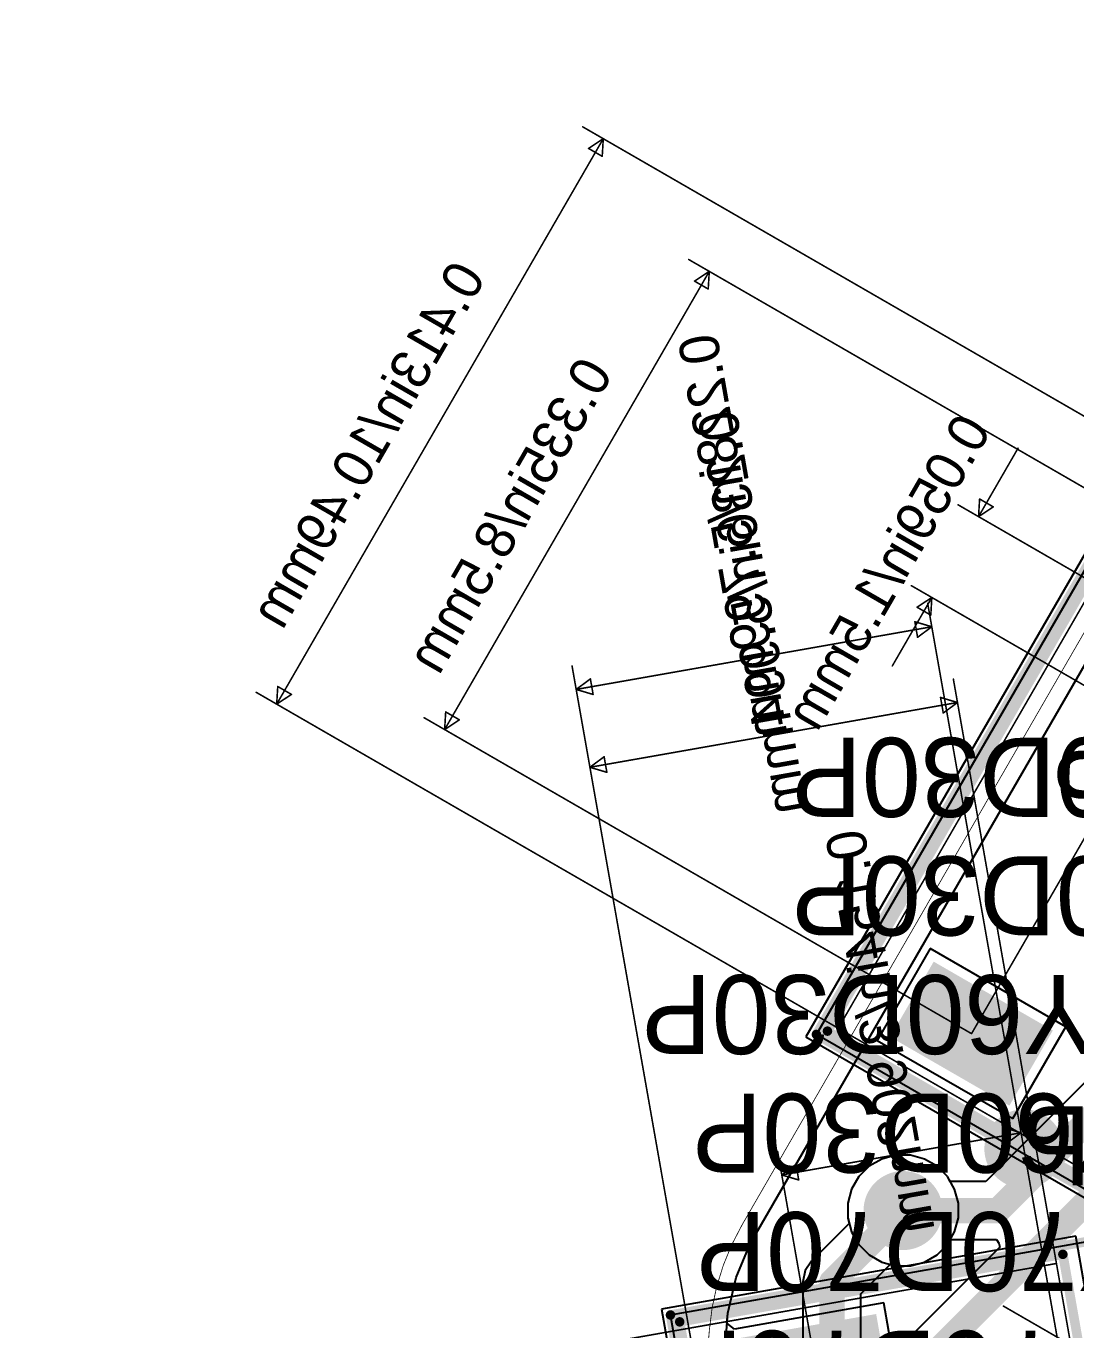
# Model space of a CAD drawing. Header units: millimetres. Extents: x 44.3 to 117.6, y 98.8 to 161.5.
# Drawn here: x 47.77 to 64.62, y 126.73 to 147.68 of the extents above; entities that cross this region are included whole.
import ezdxf

# ---------------------------------------------------------------- set-up
doc = ezdxf.new("R2010")
doc.units = ezdxf.units.MM
for name, color, linetype in [('BottomLayer', 5, 'Continuous'), ('BottomOverlay', 54, 'Continuous'), ('BottomPaste', 16, 'Continuous'), ('BottomSolder', 6, 'Continuous'), ('KeepOutLayer', 6, 'Continuous'), ('Mechanical13', 56, 'Continuous'), ('Mechanical15', 56, 'Continuous'), ('Mechanical5', 56, 'Continuous'), ('Mechanical7', 56, 'Continuous'), ('TopLayer', 1, 'Continuous'), ('TopOverlay', 2, 'Continuous'), ('ViaHoleLayer', 16, 'Continuous')]:
    doc.layers.add(name, color=color, linetype=linetype)

# ---------------------------------------------------------------- blocks, each defined once
blk = doc.blocks.new('CONN_S5B_ZR_SM4A_TF_JST_B_5')
at = {"layer": 'Mechanical7', "text_generation_flag": 2}
for s, p in [('Right Mtg Padstyle: EX60Y60D30P', (-6.843, 15.088)), ('2nd Mtg Padstyle: EX70Y70D70P', (-6.208, 9.373))]:
    blk.add_text(s, height=1.27, rotation=180, dxfattribs=at).set_placement(p)
blk = doc.blocks.new('CONN_S5B_ZR_SM4A_TF_JST_B_9')
at = {"layer": 'BottomLayer'}
blk.add_hatch(color=5, dxfattribs=at).paths.add_polyline_path([(-0.653, -2.899), (-0.653, -4.905), (-1.847, -4.905), (-1.847, -2.899)])
at = {"layer": 'BottomPaste'}
blk.add_hatch(color=16, dxfattribs=at).paths.add_polyline_path([(-0.653, -2.899), (-0.653, -4.905), (-1.847, -4.905), (-1.847, -2.899)])
at = {"layer": 'BottomSolder'}
blk.add_hatch(color=6, dxfattribs=at).paths.add_polyline_path([(-0.551, -2.797), (-0.551, -5.007), (-1.948, -5.007), (-1.948, -2.797)])
at = {"layer": 'BottomOverlay'}
for points, const_width in [([(-3.769, 0, 1), (-4.531, 0, 1)], 0.508), ([(-4.658, 0, 1), (-4.404, 0, 1)], 0.254), ([(-3.896, 0, 1), (-3.642, 0, 1)], 0.254), ([(-2.41, 0.322, 1), (-2.334, 0.322, 1)], 0.0762), ([(-2.41, 0.322, 1), (-2.334, 0.322, 1)], 0.0762), ([(-2.41, -5.926, 1), (-2.334, -5.926, 1)], 0.0762), ([(-2.41, -5.926, 1), (-2.334, -5.926, 1)], 0.0762)]:
    blk.add_lwpolyline(points, format="xyb", close=True, dxfattribs=dict(at, const_width=const_width))
at = {"layer": 'BottomOverlay', "const_width": 0.152}
for points in [[(-2.372, 0.322), (-0.688, 0.322)], [(-2.372, -5.926), (-2.372, 0.322)], [(-2.372, -5.926), (8.372, -5.926)]]:
    blk.add_lwpolyline(points, dxfattribs=at)
at = {"layer": 'Mechanical13', "const_width": 0.0254}
for points in [[(-2.245, 0.195), (8.245, 0.195)], [(-2.245, -5.799), (-2.245, 0.195)], [(-2.245, -5.799), (8.245, -5.799)]]:
    blk.add_lwpolyline(points, dxfattribs=at)
at = {"layer": 'Mechanical13', "const_width": 0.0127}
for points in [[(-2.251, 0.195, 1), (-2.239, 0.195, 1)], [(-2.251, 0.195, 1), (-2.239, 0.195, 1)], [(-2.251, -5.799, 1), (-2.239, -5.799, 1)], [(-2.251, -5.799, 1), (-2.239, -5.799, 1)]]:
    blk.add_lwpolyline(points, format="xyb", close=True, dxfattribs=at)
at = {"layer": 'Mechanical15'}
for p, q in [((-2.507, -6.053), (-2.507, 1.753)), ((8.507, -6.053), (-2.507, -6.053))]:
    blk.add_line(p, q, dxfattribs=at)
at = {"layer": 'Mechanical15', "const_width": 0.152}
for points in [[(-2.507, -6.053), (-2.507, 1.753)], [(-2.507, -6.053), (8.507, -6.053)]]:
    blk.add_lwpolyline(points, dxfattribs=at)
at = {"layer": 'Mechanical15', "const_width": 0.0762}
blk.add_lwpolyline([(-2.545, -6.053, 1), (-2.469, -6.053, 1)], format="xyb", close=True, dxfattribs=at)
blk.add_lwpolyline([(-2.545, -6.053, 1), (-2.469, -6.053, 1)], format="xyb", close=True, dxfattribs=at)
at = {"layer": 'Mechanical5'}
for p, q in [((-2.626, 0.576), (-2.626, -6.18)), ((8.626, 0.576), (-2.626, 0.576)), ((-2.626, -6.18), (8.626, -6.18))]:
    blk.add_line(p, q, dxfattribs=at)
at = {"layer": 'Mechanical7', "const_width": 0.0254}
for points in [[(-13.048, 0), (3, 0)], [(-12.794, -0.254), (-12.667, 0)], [(-12.667, -5.799), (-12.667, 0)], [(-12.54, -0.254), (-12.667, 0)], [(-11.778, 0.195), (-2.245, 0.195)], [(-11.524, -0.059), (-11.397, 0.195)], [(-11.397, -5.799), (-11.397, 0.195)], [(-11.27, -0.059), (-11.397, 0.195)], [(-4.793, 0), (3, 0)], [(-4.539, -0.254), (-4.412, 0)], [(-4.412, -3.902), (-4.412, 0)], [(-4.285, -0.254), (-4.412, 0)], [(-11.524, -0.059), (-11.27, -0.059)], [(-12.794, -0.254), (-12.54, -0.254)], [(-4.539, -0.254), (-4.285, -0.254)], [(-4.412, -3.902), (-4.539, -3.648)], [(-4.539, -3.648), (-4.285, -3.648)], [(-4.412, -3.902), (-4.285, -3.648)], [(-4.793, -3.902), (7.25, -3.902)], [(-12.667, -5.799), (-12.794, -5.545)], [(-12.794, -5.545), (-12.54, -5.545)], [(-12.667, -5.799), (-12.54, -5.545)], [(-11.397, -5.799), (-11.524, -5.545)], [(-11.524, -5.545), (-11.27, -5.545)], [(-11.397, -5.799), (-11.27, -5.545)], [(-13.048, -5.799), (-2.245, -5.799)], [(-11.778, -5.799), (-2.245, -5.799)], [(-2.245, -16.594), (-2.245, -5.799)]]:
    blk.add_lwpolyline(points, dxfattribs=at)
at = {"layer": 'Mechanical7', "const_width": 0.0127}
for points in [[(-13.055, 0, 1), (-13.042, 0, 1)], [(-12.674, 0, 1), (-12.661, 0, 1)], [(-12.674, 0, 1), (-12.661, 0, 1)], [(-12.674, 0, 1), (-12.661, 0, 1)], [(-11.785, 0.195, 1), (-11.772, 0.195, 1)], [(-11.404, 0.195, 1), (-11.391, 0.195, 1)], [(-11.404, 0.195, 1), (-11.391, 0.195, 1)], [(-11.404, 0.195, 1), (-11.391, 0.195, 1)], [(-4.8, 0, 1), (-4.787, 0, 1)], [(-4.419, 0, 1), (-4.406, 0, 1)], [(-4.419, 0, 1), (-4.406, 0, 1)], [(-4.419, 0, 1), (-4.406, 0, 1)], [(-2.251, 0.195, 1), (-2.239, 0.195, 1)], [(-11.531, -0.059, 1), (-11.518, -0.059, 1)], [(-11.531, -0.059, 1), (-11.518, -0.059, 1)], [(-11.277, -0.059, 1), (-11.264, -0.059, 1)], [(-11.277, -0.059, 1), (-11.264, -0.059, 1)], [(-12.801, -0.254, 1), (-12.788, -0.254, 1)], [(-12.801, -0.254, 1), (-12.788, -0.254, 1)], [(-12.547, -0.254, 1), (-12.534, -0.254, 1)], [(-12.547, -0.254, 1), (-12.534, -0.254, 1)], [(-4.546, -0.254, 1), (-4.533, -0.254, 1)], [(-4.546, -0.254, 1), (-4.533, -0.254, 1)], [(-4.292, -0.254, 1), (-4.279, -0.254, 1)], [(-4.292, -0.254, 1), (-4.279, -0.254, 1)], [(-4.546, -3.648, 1), (-4.533, -3.648, 1)], [(-4.546, -3.648, 1), (-4.533, -3.648, 1)], [(-4.292, -3.648, 1), (-4.279, -3.648, 1)], [(-4.292, -3.648, 1), (-4.279, -3.648, 1)], [(-4.8, -3.902, 1), (-4.787, -3.902, 1)], [(-4.419, -3.902, 1), (-4.406, -3.902, 1)], [(-4.419, -3.902, 1), (-4.406, -3.902, 1)], [(-4.419, -3.902, 1), (-4.406, -3.902, 1)], [(-12.801, -5.545, 1), (-12.788, -5.545, 1)], [(-12.801, -5.545, 1), (-12.788, -5.545, 1)], [(-12.547, -5.545, 1), (-12.534, -5.545, 1)], [(-12.547, -5.545, 1), (-12.534, -5.545, 1)], [(-11.531, -5.545, 1), (-11.518, -5.545, 1)], [(-11.531, -5.545, 1), (-11.518, -5.545, 1)], [(-11.277, -5.545, 1), (-11.264, -5.545, 1)], [(-11.277, -5.545, 1), (-11.264, -5.545, 1)], [(-13.055, -5.799, 1), (-13.042, -5.799, 1)], [(-12.674, -5.799, 1), (-12.661, -5.799, 1)], [(-12.674, -5.799, 1), (-12.661, -5.799, 1)], [(-12.674, -5.799, 1), (-12.661, -5.799, 1)], [(-11.785, -5.799, 1), (-11.772, -5.799, 1)], [(-11.404, -5.799, 1), (-11.391, -5.799, 1)], [(-11.404, -5.799, 1), (-11.391, -5.799, 1)], [(-11.404, -5.799, 1), (-11.391, -5.799, 1)], [(-2.251, -5.799, 1), (-2.239, -5.799, 1)], [(-2.251, -5.799, 1), (-2.239, -5.799, 1)], [(-2.251, -5.799, 1), (-2.239, -5.799, 1)]]:
    blk.add_lwpolyline(points, format="xyb", close=True, dxfattribs=at)
at = {"layer": 'TopOverlay'}
for points, const_width in [([(-3.769, 0, 1), (-4.531, 0, 1)], 0.508), ([(-4.658, 0, 1), (-4.404, 0, 1)], 0.254), ([(-3.896, 0, 1), (-3.642, 0, 1)], 0.254)]:
    blk.add_lwpolyline(points, format="xyb", close=True, dxfattribs=dict(at, const_width=const_width))
at = {"layer": 'Mechanical7', "text_generation_flag": 2}
for s, p in [('0.154in/3.902mm', (-9.683, -1.634)), ('0.236in/5.994mm', (-16.668, -2.484)), ('0.228in/5.799mm', (-17.938, -2.582))]:
    blk.add_text(s, height=0.635, rotation=-180, dxfattribs=at).set_placement(p)
blk = doc.blocks.new('CONN_S5B_ZR_SM4A_TF_JST_B_11')
at = {"layer": 'BottomLayer'}
blk.add_hatch(color=5, dxfattribs=at).paths.add_polyline_path([(7.847, -2.899), (7.847, -4.905), (6.653, -4.905), (6.653, -2.899)])
at = {"layer": 'BottomPaste'}
blk.add_hatch(color=16, dxfattribs=at).paths.add_polyline_path([(7.847, -2.899), (7.847, -4.905), (6.653, -4.905), (6.653, -2.899)])
at = {"layer": 'BottomSolder'}
blk.add_hatch(color=6, dxfattribs=at).paths.add_polyline_path([(7.949, -2.797), (7.949, -5.007), (6.552, -5.007), (6.552, -2.797)])
at = {"layer": 'BottomOverlay', "const_width": 0.152}
for points in [[(8.372, -5.926), (8.372, 0.322)], [(8.372, -5.926), (-2.372, -5.926)]]:
    blk.add_lwpolyline(points, dxfattribs=at)
at = {"layer": 'BottomOverlay', "const_width": 0.0762}
blk.add_lwpolyline([(8.334, -5.926, 1), (8.41, -5.926, 1)], format="xyb", close=True, dxfattribs=at)
blk.add_lwpolyline([(8.334, -5.926, 1), (8.41, -5.926, 1)], format="xyb", close=True, dxfattribs=at)
at = {"layer": 'Mechanical13', "const_width": 0.0254}
for points in [[(8.245, -5.799), (8.245, 0.195)], [(8.245, -5.799), (-2.245, -5.799)]]:
    blk.add_lwpolyline(points, dxfattribs=at)
at = {"layer": 'Mechanical13', "const_width": 0.0127}
blk.add_lwpolyline([(8.239, -5.799, 1), (8.251, -5.799, 1)], format="xyb", close=True, dxfattribs=at)
blk.add_lwpolyline([(8.239, -5.799, 1), (8.251, -5.799, 1)], format="xyb", close=True, dxfattribs=at)
at = {"layer": 'Mechanical15'}
for p, q in [((8.507, 1.753), (8.507, -6.053)), ((8.507, -6.053), (-2.507, -6.053))]:
    blk.add_line(p, q, dxfattribs=at)
at = {"layer": 'Mechanical15', "const_width": 0.152}
for points in [[(8.507, -6.053), (8.507, 1.753)], [(8.507, -6.053), (-2.507, -6.053)]]:
    blk.add_lwpolyline(points, dxfattribs=at)
at = {"layer": 'Mechanical15', "const_width": 0.0762}
blk.add_lwpolyline([(8.469, -6.053, 1), (8.545, -6.053, 1)], format="xyb", close=True, dxfattribs=at)
blk.add_lwpolyline([(8.469, -6.053, 1), (8.545, -6.053, 1)], format="xyb", close=True, dxfattribs=at)
at = {"layer": 'Mechanical5'}
for p, q in [((8.626, -6.18), (8.626, 0.576)), ((-2.626, -6.18), (8.626, -6.18))]:
    blk.add_line(p, q, dxfattribs=at)
at = {"layer": 'Mechanical7', "const_width": 0.0254}
for points in [[(0, -8.339), (0, 0)], [(1.5, -8.339), (1.5, 0)], [(10.785, -1.27), (10.785, 0)], [(7.25, -3.902), (-4.793, -3.902)], [(-1.25, -14.054), (-1.25, -3.902)], [(7.25, -14.054), (7.25, -3.902)], [(-2.245, -16.594), (-2.245, -5.799)], [(8.245, -16.594), (8.245, -5.799)], [(0, -7.958), (-1.27, -7.958)], [(0, -7.958), (-0.254, -7.831)], [(-0.254, -8.085), (-0.254, -7.831)], [(0, -7.958), (-0.254, -8.085)], [(1.754, -7.831), (1.5, -7.958)], [(2.77, -7.958), (1.5, -7.958)], [(1.754, -8.085), (1.5, -7.958)], [(1.754, -8.085), (1.754, -7.831)], [(-0.996, -13.546), (-1.25, -13.673)], [(-0.996, -13.8), (-0.996, -13.546)], [(7.25, -13.673), (6.996, -13.546)], [(6.996, -13.8), (6.996, -13.546)], [(7.25, -13.673), (-1.25, -13.673)], [(-0.996, -13.8), (-1.25, -13.673)], [(7.25, -13.673), (6.996, -13.8)], [(-1.991, -16.086), (-2.245, -16.213)], [(-1.991, -16.34), (-1.991, -16.086)], [(8.245, -16.213), (7.991, -16.086)], [(7.991, -16.34), (7.991, -16.086)], [(8.245, -16.213), (-2.245, -16.213)], [(-1.991, -16.34), (-2.245, -16.213)], [(8.245, -16.213), (7.991, -16.34)]]:
    blk.add_lwpolyline(points, dxfattribs=at)
at = {"layer": 'Mechanical7', "const_width": 0.0127}
for points in [[(10.779, -1.27, 1), (10.791, -1.27, 1)], [(7.244, -3.902, 1), (7.256, -3.902, 1)], [(7.244, -3.902, 1), (7.256, -3.902, 1)], [(8.239, -5.799, 1), (8.251, -5.799, 1)], [(-1.276, -7.958, 1), (-1.264, -7.958, 1)], [(-0.26, -7.831, 1), (-0.248, -7.831, 1)], [(-0.26, -7.831, 1), (-0.248, -7.831, 1)], [(-0.006, -7.958, 1), (0.006, -7.958, 1)], [(-0.006, -7.958, 1), (0.006, -7.958, 1)], [(-0.006, -7.958, 1), (0.006, -7.958, 1)], [(1.494, -7.958, 1), (1.506, -7.958, 1)], [(1.494, -7.958, 1), (1.506, -7.958, 1)], [(1.494, -7.958, 1), (1.506, -7.958, 1)], [(1.748, -7.831, 1), (1.76, -7.831, 1)], [(1.748, -7.831, 1), (1.76, -7.831, 1)], [(2.764, -7.958, 1), (2.776, -7.958, 1)], [(-0.26, -8.085, 1), (-0.248, -8.085, 1)], [(-0.26, -8.085, 1), (-0.248, -8.085, 1)], [(1.748, -8.085, 1), (1.76, -8.085, 1)], [(1.748, -8.085, 1), (1.76, -8.085, 1)], [(-0.006, -8.339, 1), (0.006, -8.339, 1)], [(1.494, -8.339, 1), (1.506, -8.339, 1)], [(-1.002, -13.546, 1), (-0.99, -13.546, 1)], [(-1.002, -13.546, 1), (-0.99, -13.546, 1)], [(6.99, -13.546, 1), (7.002, -13.546, 1)], [(6.99, -13.546, 1), (7.002, -13.546, 1)], [(-1.256, -13.673, 1), (-1.244, -13.673, 1)], [(-1.256, -13.673, 1), (-1.244, -13.673, 1)], [(-1.256, -13.673, 1), (-1.244, -13.673, 1)], [(-1.002, -13.8, 1), (-0.99, -13.8, 1)], [(-1.002, -13.8, 1), (-0.99, -13.8, 1)], [(6.99, -13.8, 1), (7.002, -13.8, 1)], [(6.99, -13.8, 1), (7.002, -13.8, 1)], [(7.244, -13.673, 1), (7.256, -13.673, 1)], [(7.244, -13.673, 1), (7.256, -13.673, 1)], [(7.244, -13.673, 1), (7.256, -13.673, 1)], [(-1.256, -14.054, 1), (-1.244, -14.054, 1)], [(7.244, -14.054, 1), (7.256, -14.054, 1)], [(-1.997, -16.086, 1), (-1.985, -16.086, 1)], [(-1.997, -16.086, 1), (-1.985, -16.086, 1)], [(7.985, -16.086, 1), (7.997, -16.086, 1)], [(7.985, -16.086, 1), (7.997, -16.086, 1)], [(-2.251, -16.213, 1), (-2.239, -16.213, 1)], [(-2.251, -16.213, 1), (-2.239, -16.213, 1)], [(-2.251, -16.213, 1), (-2.239, -16.213, 1)], [(-1.997, -16.34, 1), (-1.985, -16.34, 1)], [(-1.997, -16.34, 1), (-1.985, -16.34, 1)], [(7.985, -16.34, 1), (7.997, -16.34, 1)], [(7.985, -16.34, 1), (7.997, -16.34, 1)], [(8.239, -16.213, 1), (8.251, -16.213, 1)], [(8.239, -16.213, 1), (8.251, -16.213, 1)], [(8.239, -16.213, 1), (8.251, -16.213, 1)], [(-2.251, -16.594, 1), (-2.239, -16.594, 1)], [(8.239, -16.594, 1), (8.251, -16.594, 1)]]:
    blk.add_lwpolyline(points, format="xyb", close=True, dxfattribs=at)
at = {"layer": 'Mechanical7', "text_generation_flag": 2}
for s, height, p in [('Default Padstyle: RX28Y118D0T', 1.27, (-6.208, 5.563)), ('0.059in/1.5mm', 0.635, (-1.314, -8.466)), ('0.335in/8.5mm', 0.635, (0.936, -14.181)), ('0.413in/10.49mm', 0.635, (0.619, -16.721))]:
    blk.add_text(s, height=height, rotation=-180, dxfattribs=at).set_placement(p)
blk = doc.blocks.new('CONN_S5B_ZR_SM4A_TF_JST_13')
at = {"layer": 'Mechanical7'}
for s, p in [('2nd Mtg Padstyle: EX70Y70D70P', (-6.208, -9.373)), ('3rd Mtg Padstyle: EX70Y70D70P', (-6.208, -11.278)), ('Left Mtg Padstyle: EX60Y60D30P', (-6.525, -13.183)), ('Right Mtg Padstyle: EX60Y60D30P', (-6.843, -15.088)), ('Alt Padstyle 1: OX60Y90D30P', (-5.573, -16.993)), ('Alt Padstyle 2: OX90Y60D30P', (-5.573, -18.898))]:
    blk.add_text(s, height=1.27, dxfattribs=at).set_placement(p)

msp = doc.modelspace()

# ---------------------------------------------------------------- hatches: boundary and pattern name
at = {"layer": 'BottomLayer'}
h = msp.add_hatch(color=5, dxfattribs=at)
edge = h.paths.add_edge_path()
edge.add_arc((61.849, 128.651), 0.635, 0, 360)
at = {"layer": 'TopLayer'}
h = msp.add_hatch(color=1, dxfattribs=at)
edge = h.paths.add_edge_path()
edge.add_arc((61.849, 128.651), 0.635, 0, 360)
at = {"layer": 'ViaHoleLayer'}
h = msp.add_hatch(color=16, dxfattribs=at)
edge = h.paths.add_edge_path()
edge.add_arc((61.849, 128.651), 0.356, 0, 360)

# ---------------------------------------------------------------- linework, layer by layer
at = {"layer": 'BottomLayer'}
for p, q in [((59.495, 128.291), (70.609, 147.542)), ((62.285, 132.859), (61.434, 131.385)), ((64.463, 131.602), (62.285, 132.859)), ((63.612, 130.128), (64.463, 131.602)), ((61.434, 131.385), (63.612, 130.128)), ((65.017, 130.955), (63.18, 129.117)), ((61.506, 129.479), (61.303, 129.362)), ((61.732, 129.54), (61.506, 129.479)), ((61.966, 129.54), (61.732, 129.54)), ((62.192, 129.479), (61.966, 129.54)), ((62.395, 129.362), (62.192, 129.479)), ((61.303, 129.362), (61.138, 129.197)), ((62.56, 129.197), (62.395, 129.362)), ((61.138, 129.197), (61.021, 128.994)), ((62.606, 129.117), (62.56, 129.197)), ((63.18, 129.117), (62.606, 129.117)), ((61.021, 128.994), (60.96, 128.768)), ((60.96, 128.768), (60.96, 128.534)), ((60.96, 128.534), (61.021, 128.308)), ((59.395, 128.115), (59.497, 128.282)), ((59.497, 128.282), (59.495, 128.291)), ((59.497, 128.282), (59.497, 128.282)), ((61.021, 128.308), (61.138, 128.105)), ((59.17, 127.573), (59.395, 128.115)), ((61.138, 128.105), (61.303, 127.94)), ((63.405, 128.062), (62.027, 126.684)), ((62.395, 127.94), (62.56, 128.105)), ((62.56, 128.105), (62.606, 128.185)), ((62.606, 128.185), (63.349, 128.185)), ((63.349, 128.185), (63.388, 128.127)), ((63.388, 128.127), (63.405, 128.062)), ((61.303, 127.94), (61.506, 127.823)), ((61.506, 127.823), (61.732, 127.762)), ((61.966, 127.762), (62.192, 127.823)), ((62.192, 127.823), (62.395, 127.94)), ((59.033, 127.003), (59.17, 127.573)), ((61.732, 127.762), (61.966, 127.762)), ((61.54, 127.166), (59.14, 126.743)), ((61.764, 125.898), (61.54, 127.166)), ((59.02, 126.841), (59.033, 127.003)), ((59.14, 126.743), (59.02, 126.841))]:
    msp.add_line(p, q, dxfattribs=at)
at = {"layer": 'BottomLayer', "const_width": 0.406}
for points in [[(63.373, 128.651), (65.347, 130.625)], [(61.849, 128.651), (63.373, 128.651)], [(62.357, 126.354), (64.832, 128.829)]]:
    msp.add_lwpolyline(points, dxfattribs=at)
at = {"layer": 'BottomLayer', "const_width": 0.203}
for points in [[(61.747, 128.651, 1), (61.951, 128.651, 1)], [(63.271, 128.651, 1), (63.475, 128.651, 1)], [(63.271, 128.651, 1), (63.475, 128.651, 1)]]:
    msp.add_lwpolyline(points, format="xyb", close=True, dxfattribs=at)
at = {"layer": 'KeepOutLayer', "const_width": 0.0127}
for points in [[(59.262, 128.418), (70.379, 147.675)], [(58.13, 119.254), (58.739, 126.742)]]:
    msp.add_lwpolyline(points, dxfattribs=at)
msp.add_lwpolyline([(58.739, 126.742, -0.111056), (59.262, 128.418)], format="xyb", dxfattribs=at)
at = {"layer": 'KeepOutLayer', "const_width": 0.00635}
for points in [[(59.258, 128.418, 1), (59.265, 128.418, 1)], [(59.258, 128.418, 1), (59.265, 128.418, 1)], [(58.736, 126.742, 1), (58.742, 126.742, 1)], [(58.736, 126.742, 1), (58.742, 126.742, 1)]]:
    msp.add_lwpolyline(points, format="xyb", close=True, dxfattribs=at)
at = {"layer": 'TopLayer'}
for p, q in [((59.495, 128.291), (70.609, 147.542)), ((61.506, 129.479), (61.303, 129.362)), ((61.732, 129.54), (61.506, 129.479)), ((61.966, 129.54), (61.732, 129.54)), ((62.192, 129.479), (61.966, 129.54)), ((62.395, 129.362), (62.192, 129.479)), ((61.303, 129.362), (61.138, 129.197)), ((62.56, 129.197), (62.395, 129.362)), ((61.138, 129.197), (61.021, 128.994)), ((62.677, 128.994), (62.56, 129.197)), ((61.021, 128.994), (60.96, 128.768)), ((62.738, 128.768), (62.677, 128.994)), ((60.96, 128.768), (60.96, 128.534)), ((62.738, 128.534), (62.738, 128.768)), ((60.984, 128.445), (60.376, 127.838)), ((60.96, 128.534), (60.984, 128.445)), ((62.677, 128.308), (62.738, 128.534)), ((59.395, 128.115), (59.497, 128.282)), ((59.497, 128.282), (59.495, 128.291)), ((59.497, 128.282), (59.497, 128.282)), ((62.56, 128.105), (62.677, 128.308)), ((59.17, 127.573), (59.395, 128.115)), ((62.395, 127.94), (62.56, 128.105)), ((60.376, 127.838), (60.275, 127.686)), ((61.172, 127.315), (61.643, 127.786)), ((61.643, 127.786), (61.732, 127.762)), ((61.966, 127.762), (62.192, 127.823)), ((62.192, 127.823), (62.395, 127.94)), ((59.033, 127.003), (59.17, 127.573)), ((60.275, 127.686), (60.24, 127.508)), ((61.732, 127.762), (61.966, 127.762)), ((60.24, 127.508), (60.24, 122.423)), ((61.172, 122.423), (61.172, 127.315)), ((59.011, 126.72), (59.033, 127.003))]:
    msp.add_line(p, q, dxfattribs=at)
at = {"layer": 'TopLayer', "const_width": 0.406}
for points in [[(60.706, 127.508), (61.849, 128.651)], [(60.706, 121.666), (60.706, 127.508)]]:
    msp.add_lwpolyline(points, dxfattribs=at)
at = {"layer": 'TopLayer', "const_width": 0.203}
for points in [[(61.747, 128.651, 1), (61.951, 128.651, 1)], [(60.604, 127.508, 1), (60.808, 127.508, 1)], [(60.604, 127.508, 1), (60.808, 127.508, 1)]]:
    msp.add_lwpolyline(points, format="xyb", close=True, dxfattribs=at)

# ---------------------------------------------------------------- block references
for name, p, rotation in [('CONN_S5B_ZR_SM4A_TF_JST_B_5', (83.518, 144.145), 180), ('CONN_S5B_ZR_SM4A_TF_JST_B_11', (69.953, 135.821), 240), ('CONN_S5B_ZR_SM4A_TF_JST_B_9', (64.51, 125.556), 280), ('CONN_S5B_ZR_SM4A_TF_JST_13', (77.422, 117.348), 180)]:
    msp.add_blockref(name, p, dxfattribs=dict(rotation=rotation))

doc.saveas('drawing.dxf')
